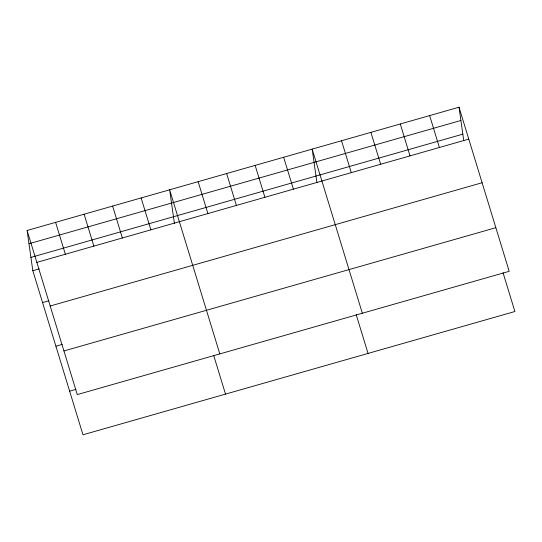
<?xml version="1.0" encoding="UTF-8"?>
<svg xmlns="http://www.w3.org/2000/svg" width="542" height="542" viewBox="0 0 542 542"><rect width="100%" height="100%" fill="white"/><g stroke="black" fill="none" stroke-linecap="round" stroke-linejoin="round"><path stroke-width="0.81" d="M27.1 230.486L459.02 107.214L509.189 271.318L77.276 394.59L27.1 230.486L32.811 270.682L82.98 434.786L514.9 311.514L503.044 272.734M28.983 243.744L460.903 120.48M30.928 257.416L462.841 134.145M36.849 262.382L468.769 139.111M32.811 270.682L39.146 268.873M42.561 302.578L48.895 300.769M50.189 306.013L482.109 182.742M55.901 346.209L62.235 344.4M63.936 350.959L495.849 227.694M69.647 391.155L75.982 389.346M429.643 115.595L439.399 147.499M400.274 123.976L410.03 155.879M370.904 132.363L380.66 164.26M341.535 140.744L351.291 172.641M362.341 313.235L312.165 149.125L316.935 182.688M356.189 314.645L368.045 353.431M283.656 157.261L293.412 189.158M255.153 165.398L264.902 197.295M226.644 173.535L236.4 205.432M198.142 181.672L207.891 213.568M219.808 353.912L169.632 189.802L174.402 223.365M213.656 355.328L225.513 394.109M141.123 197.938L150.879 229.842M112.621 206.075L122.37 237.972M84.112 214.212L93.868 246.109M55.609 222.349L65.358 254.245M459.02 107.214L463.783 140.778"/></g></svg>
